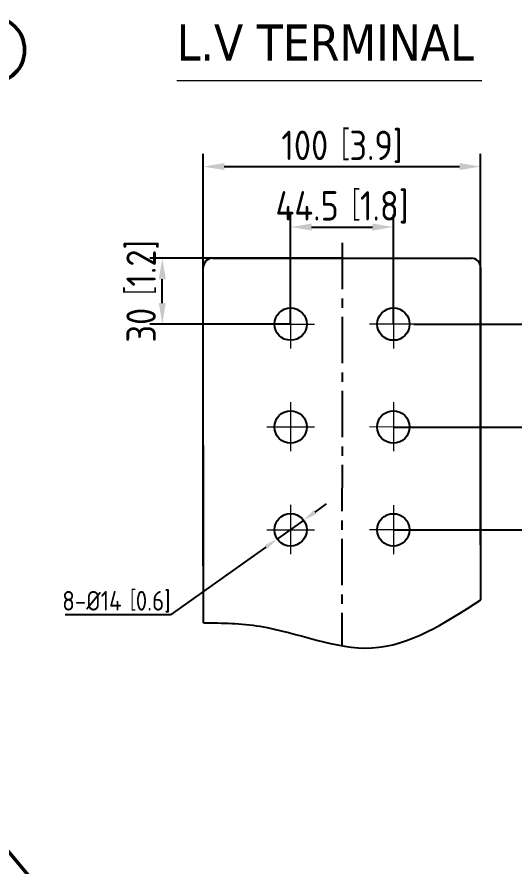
# Model space of a CAD drawing. Header units: millimetres. Extents: x 237080 to 246815, y -181726 to -175279.
# Drawn here: x 240457 to 241344, y -180163 to -178646 of the extents above; entities that cross this region are included whole.
import ezdxf

# ---------------------------------------------------------------- set-up
doc = ezdxf.new("R2010")
doc.units = ezdxf.units.MM
doc.header["$LTSCALE"] = 13
doc.linetypes.add('CENTERX2', pattern=[101.6, 63.5, -12.7, 12.7, -12.7])
doc.linetypes.add('点画线', pattern=[18, 12, -2, 2, -2])
for name, color, linetype in [('1', 4, 'Continuous'), ('PDF_几何图形', 7, 'Continuous'), ('粗实线', 4, 'Continuous')]:
    doc.layers.add(name, color=color, linetype=linetype)
for name, color, linetype, lineweight in [('中心线层', 1, '点画线', 18), ('标注、文本', 3, 'Continuous', 25), ('铁心', 3, 'Continuous', 0)]:
    doc.layers.add(name, color=color, linetype=linetype, lineweight=lineweight)
doc.styles.get("Standard").update_dxf_attribs({"font": 'gbenor.shx', "bigfont": 'gbcbig.shx'})
doc.styles.add('Tahoma$001', font='tahoma.ttf', dxfattribs={"height": 2.159784})
doc.dimstyles.new('丁晓菲', dxfattribs={"dimscale": 10, "dimtxt": 3.5, "dimasz": 2.5, "dimexe": 1.5, "dimexo": 0, "dimgap": 0.5, "dimtad": 1, "dimtoh": 1, "dimtxsty": 'Standard', "dimcen": 2.5, "dimclrd": 3, "dimclre": 3, "dimclrt": 2, "dimadec": 0, "dimazin": 0, "dimtfac": 1, "dimtmove": 0, "dimatfit": 2, "dimfxl": 1, "dimarcsym": 0})
doc.dimstyles.new('郁文书', dxfattribs={"dimscale": 15, "dimtxt": 3.5, "dimasz": 2.5, "dimexe": 1.5, "dimexo": 0, "dimgap": 0.5, "dimtad": 1, "dimtoh": 1, "dimtxsty": 'Standard', "dimcen": 2.5, "dimclrd": 3, "dimclre": 3, "dimclrt": 2, "dimadec": 0, "dimazin": 0, "dimtfac": 1, "dimtmove": 0, "dimatfit": 2, "dimfxl": 1, "dimarcsym": 0})

# ---------------------------------------------------------------- blocks, each defined once
blk = doc.blocks.new('*D289')
at = {"layer": '1', "color": 3, "lineweight": -2}
for p, q in [((240789.4, -179625.4), (240789.4, -178890.2)), ((241284.4, -179587.8), (241284.4, -178890.2)), ((240826.9, -178912.7), (241246.9, -178912.7))]:
    blk.add_line(p, q, dxfattribs=at)
at = {"layer": '1', "color": 3}
for points in [[(240826.9, -178906.4), (240826.9, -178918.9), (240789.4, -178912.7)], [(241246.9, -178906.4), (241246.9, -178918.9), (241284.4, -178912.7)]]:
    blk.add_solid(points, dxfattribs=at)
at = {"layer": 'Defpoints', "color": 0}
for p in [(241284.4, -178912.7), (241284.4, -179587.8), (240789.4, -179625.4)]:
    blk.add_point(p, dxfattribs=at)
at = {"layer": '1', "color": 2, "insert": (241036.9, -178877.5), "char_height": 52.5, "attachment_point": 5}
blk.add_mtext('100［3.9]', dxfattribs=at)
blk = doc.blocks.new('*D290')
at = {"layer": '1', "color": 3, "lineweight": -2}
for p, q in [((241037, -179076.3), (240693.7, -179076.3)), ((240716.2, -179156.4), (240716.2, -179113.8)), ((240945.3, -179193.9), (240693.7, -179193.9))]:
    blk.add_line(p, q, dxfattribs=at)
at = {"layer": '1', "color": 3}
for points in [[(240710, -179113.8), (240722.5, -179113.8), (240716.2, -179076.3)], [(240710, -179156.4), (240722.5, -179156.4), (240716.2, -179193.9)]]:
    blk.add_solid(points, dxfattribs=at)
at = {"layer": 'Defpoints', "color": 0}
for p in [(240716.2, -179076.3), (241037, -179076.3), (240945.3, -179193.9)]:
    blk.add_point(p, dxfattribs=at)
at = {"layer": '1', "color": 2, "insert": (240681.1, -179135.1), "char_height": 52.5, "attachment_point": 5, "rotation": 90}
blk.add_mtext('30［1.2]', dxfattribs=at)
blk = doc.blocks.new('*D291')
at = {"layer": '1', "color": 3, "lineweight": -2}
for p, q in [((240945.3, -179193.9), (240945.3, -178998.1)), ((241128.8, -179193.9), (241128.8, -178998.1)), ((240982.8, -179020.6), (241091.3, -179020.6))]:
    blk.add_line(p, q, dxfattribs=at)
at = {"layer": '1', "color": 3}
for points in [[(240982.8, -179014.4), (240982.8, -179026.9), (240945.3, -179020.6)], [(241091.3, -179014.4), (241091.3, -179026.9), (241128.8, -179020.6)]]:
    blk.add_solid(points, dxfattribs=at)
at = {"layer": 'Defpoints', "color": 0}
for p in [(241128.8, -179020.6), (240945.3, -179193.9), (241128.8, -179193.9)]:
    blk.add_point(p, dxfattribs=at)
at = {"layer": '1', "color": 2, "insert": (241037, -178985.4), "char_height": 52.5, "attachment_point": 5}
blk.add_mtext('44.5［1.8]', dxfattribs=at)
blk = doc.blocks.new('*D292')
at = {"layer": '1', "color": 3, "lineweight": -2}
for p, q in [((241423.7, -179194), (241423.8, -179050.3)), ((241423.8, -179050.3), (241653.2, -179050.3)), ((241165, -179193.9), (241446.2, -179194)), ((241423.7, -179340.1), (241423.7, -179231.5)), ((241128.7, -179377.5), (241446.1, -179377.6))]:
    blk.add_line(p, q, dxfattribs=at)
at = {"layer": '1', "color": 3}
for points in [[(241417.4, -179231.5), (241429.9, -179231.5), (241423.7, -179194)], [(241417.4, -179340.1), (241429.9, -179340.1), (241423.6, -179377.6)]]:
    blk.add_solid(points, dxfattribs=at)
at = {"layer": 'Defpoints', "color": 0}
for p in [(241165, -179193.9), (241128.7, -179377.5), (241423.6, -179377.6)]:
    blk.add_point(p, dxfattribs=at)
at = {"layer": '1', "color": 2, "insert": (241542.2, -179015.1), "char_height": 52.5, "attachment_point": 5}
blk.add_mtext('44.5［1.8]', dxfattribs=at)
blk = doc.blocks.new('*D293')
at = {"layer": 'Defpoints', "color": 0}
for p in [(240968.8, -179543.7), (240921.7, -179577.2)]:
    blk.add_point(p, dxfattribs=at)
at = {"layer": '标注、文本', "color": 3, "lineweight": -2}
for p, q in [((240989.1, -179529.2), (241009.5, -179514.7)), ((240968.8, -179543.7), (240921.7, -179577.2)), ((240901.3, -179591.7), (240730.9, -179712.8)), ((240730.9, -179712.8), (240542.9, -179712.8))]:
    blk.add_line(p, q, dxfattribs=at)
at = {"layer": '标注、文本', "color": 3}
for points in [[(240986.7, -179525.8), (240991.5, -179532.6), (240968.8, -179543.7)], [(240898.9, -179588.3), (240903.7, -179595.1), (240921.7, -179577.2)]]:
    blk.add_solid(points, dxfattribs=at)
at = {"layer": '标注、文本', "color": 2, "insert": (240634.4, -179689.4), "char_height": 35, "attachment_point": 5, "bg_fill": 3, "box_fill_scale": 1.1, "bg_fill_color": 256, "bg_fill_true_color": 13158600, "bg_fill_transparency": 15428908}
blk.add_mtext('8-%%C14［0.6]', dxfattribs=at)
blk = doc.blocks.new('*D294')
at = {"layer": '1', "color": 3, "lineweight": -2}
for p, q in [((241171.4, -179377.5), (241556.5, -179377.6)), ((241534, -179415.1), (241534, -179523.7)), ((241128.7, -179561), (241556.5, -179561.2))]:
    blk.add_line(p, q, dxfattribs=at)
at = {"layer": '1', "color": 3}
for points in [[(241527.8, -179415.1), (241540.3, -179415.1), (241534, -179377.6)], [(241527.7, -179523.7), (241540.2, -179523.7), (241534, -179561.2)]]:
    blk.add_solid(points, dxfattribs=at)
at = {"layer": 'Defpoints', "color": 0}
for p in [(241171.4, -179377.5), (241128.7, -179561), (241534, -179561.2)]:
    blk.add_point(p, dxfattribs=at)
at = {"layer": '1', "color": 2, "insert": (241498.8, -179516.1), "char_height": 52.5, "attachment_point": 5, "rotation": 89.979}
blk.add_mtext('44.5［1.8]', dxfattribs=at)

msp = doc.modelspace()

# ---------------------------------------------------------------- linework, layer by layer
at = {"layer": '1', "color": 1, "linetype": 'CENTERX2', "lineweight": -3, "ltscale": 0.1}
msp.add_line((241037.039, -179048.93), (241036.908, -179767.958), dxfattribs=at)
at = {"layer": '1'}
for p, q in [((240805.862, -179076.313), (241267.862, -179076.313)), ((240789.564, -179726.755), (240789.362, -179092.813)), ((241284.362, -179092.813), (241284.326, -179686.207))]:
    msp.add_line(p, q, dxfattribs=at)
for centre in [(240945.254, -179193.875), (241128.78, -179193.904), (240945.254, -179377.438), (241128.722, -179377.467), (241128.655, -179561.029)]:
    msp.add_circle(centre, 28.875, dxfattribs=at)
for centre, start, end in [((240805.862, -179092.813), 90, 180), ((241267.862, -179092.813), 0, 90)]:
    msp.add_arc(centre, 16.5, start, end, dxfattribs=at)
at = {"layer": 'PDF_几何图形'}
for p, q in [((240227.668, -179878.344), (240783.706, -180541.147)), ((240227.254, -179881.653), (240780.397, -180540.733))]:
    msp.add_line(p, q, dxfattribs=at)
at = {"layer": '中心线层'}
for p, q in [((240945.254, -179149.549), (240945.254, -179237.098)), ((241128.793, -179149.578), (241128.766, -179237.127)), ((240902.63, -179193.875), (240987.878, -179193.875)), ((241171.396, -179193.925), (241086.148, -179193.893)), ((240945.254, -179333.112), (240945.254, -179420.661)), ((241128.736, -179333.141), (241128.709, -179420.69)), ((240902.63, -179377.438), (240987.878, -179377.438)), ((241171.346, -179377.48), (241086.098, -179377.453)), ((241128.669, -179516.703), (241128.641, -179604.252)), ((241171.279, -179561.043), (241086.031, -179561.016))]:
    msp.add_line(p, q, dxfattribs=at)
at = {"layer": '标注、文本', "color": 4, "lineweight": 30}
for p, q in [((240227.668, -179878.344), (240783.706, -180541.147)), ((240227.254, -179881.653), (240780.397, -180540.733))]:
    msp.add_line(p, q, dxfattribs=at)
at = {"layer": '粗实线', "lineweight": 50}
msp.add_circle((240411.649, -178704.565), 58.863, dxfattribs=at)
at = {"layer": '铁心'}
msp.add_line((241286.373, -178759.4), (240742.105, -178759.4), dxfattribs=at)

# ---------------------------------------------------------------- texts
at = {"layer": '铁心', "style": 'Tahoma$001'}
msp.add_text('L.V TERMINAL', height=64.56572, dxfattribs=at).set_placement((240741.912, -178723.522))

# ---------------------------------------------------------------- dimensions: what is measured, and where the dimension line sits
at = {"layer": '1'}
for base, p1, p2, text, picture, middle in [((241284.362, -178912.694), (240789.362, -179625.382), (241284.362, -179587.813), '100［3.9]', '*D289', (241036.862, -178912.694)), ((241128.78, -179020.646), (240945.254, -179193.875), (241128.78, -179193.904), '44.5［1.8]', '*D291', (241037.017, -179020.646))]:
    dim = msp.add_linear_dim(base=base, p1=p1, p2=p2, text=text, dimstyle='郁文书', override={"dimarcsym": 1}, dxfattribs=at)
    dim.commit()
    dim.dimension.update_dxf_attribs({"geometry": picture, "text_midpoint": middle, "dimtype": 160})
for base, p1, p2, angle, text, picture, middle in [((241423.638, -179377.58), (241165.043, -179193.922), (241128.705, -179377.472), 269.979026, '44.5［1.8]', '*D292', (241542.241, -179050.282)), ((240716.248, -179076.313), (240945.254, -179193.875), (241037.035, -179076.313), 90, '30［1.2]', '*D290', (240716.248, -179135.094)), ((241533.975, -179561.182), (241171.396, -179377.487), (241128.705, -179561.034), 269.979026, '44.5［1.8]', '*D294', (241533.991, -179516.099))]:
    dim = msp.add_linear_dim(base=base, p1=p1, p2=p2, angle=angle, text=text, dimstyle='郁文书', override={"dimarcsym": 1}, dxfattribs=at)
    dim.commit()
    dim.dimension.update_dxf_attribs({"geometry": picture, "text_midpoint": middle, "dimtype": 160})

# ---------------------------------------------------------------- next in the draw order: dimensions: what is measured, and where the dimension line sits
at = {"layer": '标注、文本'}
dim = msp.add_diameter_dim_2p(p1=(240968.76, -179543.713), p2=(240921.693, -179577.175), text='8-%%C14［0.6]', dimstyle='丁晓菲', override={"dimtfill": 1, "dimarcsym": 1}, dxfattribs=at)
dim.commit()
dim.dimension.update_dxf_attribs({"geometry": '*D293', "text_midpoint": (240634.409, -179712.823), "dimtype": 163})

# ---------------------------------------------------------------- next in the draw order: linework, layer by layer
at = {"layer": '1'}
msp.add_circle((240945.187, -179561), 28.875, dxfattribs=at)
at = {"layer": '中心线层'}
for p, q in [((240945.187, -179516.674), (240945.187, -179604.223)), ((240902.563, -179561), (240987.811, -179561))]:
    msp.add_line(p, q, dxfattribs=at)
at = {"layer": '标注、文本'}
msp.add_open_spline([(240789.564, -179726.755), (240823.233, -179727.241), (240924.447, -179728.7), (241096.428, -179807.489), (241220.892, -179727.152), (241284.564, -179686.054)], degree=3, knots=[0, 0, 0, 0, 73.60943979, 221.28127785, 375.94621417, 375.94621417, 375.94621417, 375.94621417], dxfattribs=at)

doc.saveas('drawing.dxf')
